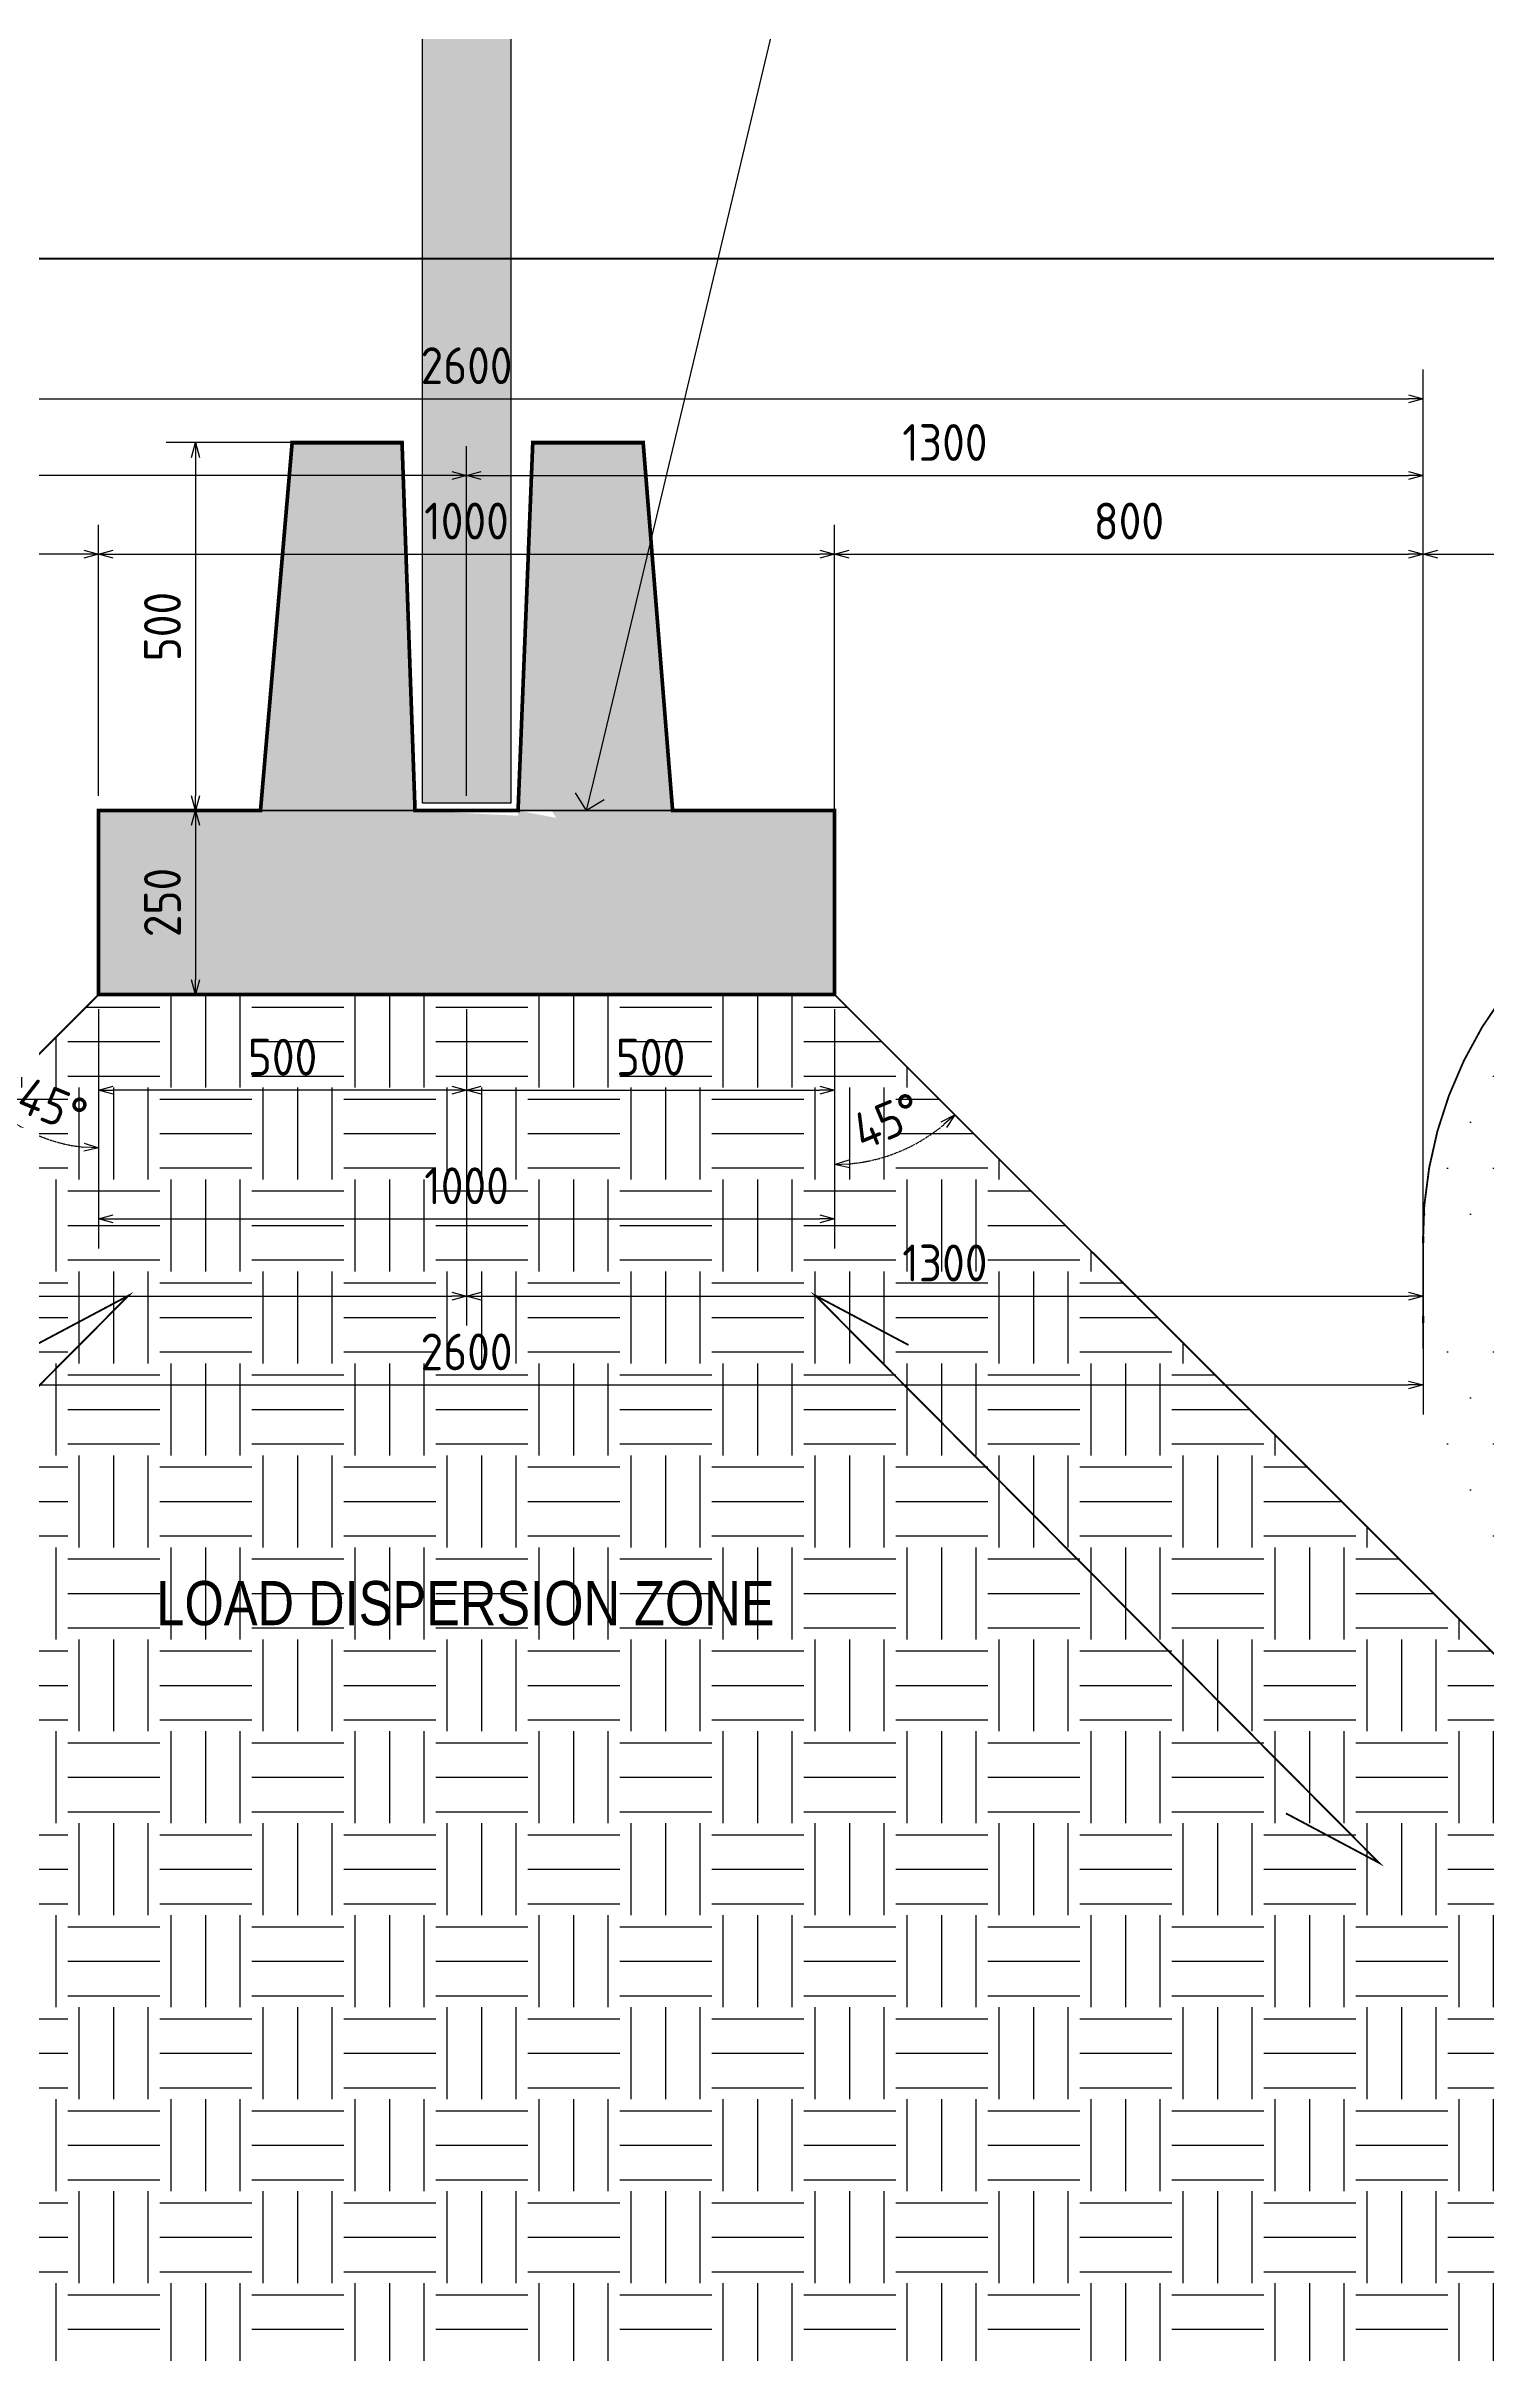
# Model space of a CAD drawing. Header units: centimetres. Extents: x -6122352 to 6876996, y -1694241 to 2592194.
# Drawn here: x 5580471 to 5582428, y -98997 to -95850 of the extents above; entities that cross this region are included whole.
import ezdxf
from ezdxf import colors
from ezdxf.entities.mleader import LeaderData, LeaderLine
from ezdxf.math import Vec2, Vec3

# ---------------------------------------------------------------- set-up
doc = ezdxf.new("R2010")
doc.units = ezdxf.units.CM
doc.header["$MEASUREMENT"] = 0
doc.header["$PDMODE"] = 66
doc.header["$PDSIZE"] = 100
for name, pattern in [('23585-XR-AR-DAMAC PLOT LIMITS$0$PHANTOM2', [1.25, 0.625, -0.125, 0.125, -0.125, 0.125, -0.125]), ('23585-XR-AR-END-SECTION B$0$PHANTOM2', [31.75, 15.875, -3.175, 3.175, -3.175, 3.175, -3.175]), ('CENTER', [2, 1.25, -0.25, 0.25, -0.25])]:
    doc.linetypes.add(name, pattern=pattern)
doc.layers.get('Defpoints').update_dxf_attribs({"color": 255, "linetype": 'CENTER'})
for name, color, linetype in [('@MI-TYPE-01', 30, 'Continuous'), ('A-GLASS HATCH', 7, 'Continuous'), ('SECTION', 130, 'Continuous')]:
    doc.layers.add(name, color=color, linetype=linetype)
doc.styles.add('JWC 2.5MM', font='GOTHIC.TTF', dxfattribs={"width": 0.8, "height": 2.5})
doc.styles.add('JWC BHQ 3.00', font='swissc.ttf', dxfattribs={"height": 3})
doc.styles.add('Schueco-BEMSTIL', font='isocpeur.ttf', dxfattribs={"width": 0.9})
doc.dimstyles.new('MI- JWC-TXT-2.5 MM', dxfattribs={"dimscale": 1.5, "dimtxt": 2.5, "dimasz": 1, "dimexe": 2, "dimexo": 1, "dimgap": 1, "dimtad": 1, "dimdec": 0, "dimdsep": 46, "dimtxsty": 'Schueco-BEMSTIL', "dimblk": 'OPEN30', "dimcen": 0, "dimdle": 2, "dimclrd": 140, "dimclre": 8, "dimclrt": 40, "dimadec": 0, "dimazin": 2, "dimtfac": 1, "dimtdec": 0, "dimtix": 1, "dimtmove": 2, "dimatfit": 3, "dimldrblk": 'OPEN', "dimfxl": 2, "dimlwd": -1, "dimlwe": -1, "dimarcsym": 0})

# ---------------------------------------------------------------- blocks, each defined once
blk = doc.blocks.new('_Open30')
at = {"color": 0, "linetype": 'ByBlock', "lineweight": -2}
for p, q in [((-1, 0.27), (0, 0)), ((0, 0), (-1, -0.27)), ((0, 0), (-1, 0))]:
    blk.add_line(p, q, dxfattribs=at)
blk = doc.blocks.new('*D3560')
at = {"layer": '@MI-TYPE-01', "color": 8, "transparency": 16777216}
for p, q in [((5581041.9, -96869.1), (5581041.9, -96393.9)), ((5582341.9, -97469.3), (5582341.9, -96393.9))]:
    blk.add_line(p, q, dxfattribs=at)
at = {"layer": '@MI-TYPE-01', "color": 140, "transparency": 16777216}
blk.add_line((5581061.9, -96433.9), (5582321.9, -96433.9), dxfattribs=at)
at = {"layer": 'Defpoints', "color": 0, "transparency": 16777216}
for p in [(5582341.9, -96433.9), (5581041.9, -96889.1), (5582341.9, -97489.3)]:
    blk.add_point(p, dxfattribs=at)
at = {"layer": '@MI-TYPE-01', "color": 140, "transparency": 16777216, "xscale": 20, "yscale": 20, "zscale": 20, "rotation": 180}
blk.add_blockref('_Open30', (5581041.9, -96433.9), dxfattribs=at)
at = {"layer": '@MI-TYPE-01', "color": 140, "transparency": 16777216, "xscale": 20, "yscale": 20, "zscale": 20}
blk.add_blockref('_Open30', (5582341.9, -96433.9), dxfattribs=at)
at = {"layer": '@MI-TYPE-01', "color": 40, "transparency": 16777216, "insert": (5581691.9, -96388.9), "char_height": 50, "attachment_point": 5, "style": 'Schueco-BEMSTIL'}
blk.add_mtext('1300', dxfattribs=at)
blk = doc.blocks.new('_Open')
at = {"color": 0, "linetype": 'ByBlock', "lineweight": -2}
for p, q in [((-1, 0.2), (0, 0)), ((-1, -0.2), (0, 0)), ((0, 0), (-1, 0))]:
    blk.add_line(p, q, dxfattribs=at)
blk = doc.blocks.new('*D3559')
at = {"layer": '@MI-TYPE-01', "color": 8, "transparency": 16777216}
for p, q in [((5579741.9, -97469.3), (5579741.9, -96500.7)), ((5580541.9, -96869.1), (5580541.9, -96500.7))]:
    blk.add_line(p, q, dxfattribs=at)
at = {"layer": '@MI-TYPE-01', "color": 140, "transparency": 16777216}
blk.add_line((5580521.9, -96540.7), (5579761.9, -96540.7), dxfattribs=at)
at = {"layer": 'Defpoints', "color": 0, "transparency": 16777216}
for p in [(5579741.9, -96540.7), (5580541.9, -96889.1), (5579741.9, -97489.3)]:
    blk.add_point(p, dxfattribs=at)
at = {"layer": '@MI-TYPE-01', "color": 140, "transparency": 16777216, "xscale": 20, "yscale": 20, "zscale": 20, "rotation": 180}
blk.add_blockref('_Open30', (5579741.9, -96540.7), dxfattribs=at)
at = {"layer": '@MI-TYPE-01', "color": 140, "transparency": 16777216, "xscale": 20, "yscale": 20, "zscale": 20}
blk.add_blockref('_Open30', (5580541.9, -96540.7), dxfattribs=at)
at = {"layer": '@MI-TYPE-01', "color": 40, "transparency": 16777216, "insert": (5580141.9, -96495.7), "char_height": 50, "attachment_point": 5, "style": 'Schueco-BEMSTIL'}
blk.add_mtext('800', dxfattribs=at)
blk = doc.blocks.new('*D3558')
at = {"layer": '@MI-TYPE-01', "color": 8, "transparency": 16777216}
for p, q in [((5581541.9, -96994.1), (5581541.9, -96500.7)), ((5582341.9, -97469.3), (5582341.9, -96500.7))]:
    blk.add_line(p, q, dxfattribs=at)
at = {"layer": '@MI-TYPE-01', "color": 140, "transparency": 16777216}
blk.add_line((5581561.9, -96540.7), (5582321.9, -96540.7), dxfattribs=at)
at = {"layer": 'Defpoints', "color": 0, "transparency": 16777216}
for p in [(5582341.9, -96540.7), (5581541.9, -97014.1), (5582341.9, -97489.3)]:
    blk.add_point(p, dxfattribs=at)
at = {"layer": '@MI-TYPE-01', "color": 140, "transparency": 16777216, "xscale": 20, "yscale": 20, "zscale": 20, "rotation": 180}
blk.add_blockref('_Open30', (5581541.9, -96540.7), dxfattribs=at)
at = {"layer": '@MI-TYPE-01', "color": 140, "transparency": 16777216, "xscale": 20, "yscale": 20, "zscale": 20}
blk.add_blockref('_Open30', (5582341.9, -96540.7), dxfattribs=at)
at = {"layer": '@MI-TYPE-01', "color": 40, "transparency": 16777216, "insert": (5581941.9, -96495.7), "char_height": 50, "attachment_point": 5, "style": 'Schueco-BEMSTIL'}
blk.add_mtext('800', dxfattribs=at)
blk = doc.blocks.new('*D3557')
at = {"layer": '@MI-TYPE-01', "color": 8, "transparency": 16777216}
for p, q in [((5581301.9, -96889.1), (5580633.7, -96889.1)), ((5581081.9, -97139.1), (5580633.7, -97139.1))]:
    blk.add_line(p, q, dxfattribs=at)
at = {"layer": '@MI-TYPE-01', "color": 140, "transparency": 16777216}
blk.add_line((5580673.7, -96909.1), (5580673.7, -97119.1), dxfattribs=at)
at = {"layer": 'Defpoints', "color": 0, "transparency": 16777216}
for p in [(5581321.9, -96889.1), (5580673.7, -97139.1), (5581101.9, -97139.1)]:
    blk.add_point(p, dxfattribs=at)
at = {"layer": '@MI-TYPE-01', "color": 140, "transparency": 16777216, "xscale": 20, "yscale": 20, "zscale": 20}
for p, rotation in [((5580673.7, -96889.1), 90), ((5580673.7, -97139.1), 270)]:
    blk.add_blockref('_Open30', p, dxfattribs=dict(at, rotation=rotation))
at = {"layer": '@MI-TYPE-01', "color": 40, "transparency": 16777216, "insert": (5580628.7, -97014.1), "char_height": 50, "attachment_point": 5, "rotation": 90, "style": 'Schueco-BEMSTIL'}
blk.add_mtext('250', dxfattribs=at)
blk = doc.blocks.new('*D3562')
at = {"layer": '@MI-TYPE-01', "color": 8, "transparency": 16777216}
for p, q in [((5580541.9, -97159.1), (5580541.9, -97309.3)), ((5581041.9, -97159.1), (5581041.9, -97309.3))]:
    blk.add_line(p, q, dxfattribs=at)
at = {"layer": '@MI-TYPE-01', "color": 140, "transparency": 16777216}
blk.add_line((5581021.9, -97269.3), (5580561.9, -97269.3), dxfattribs=at)
at = {"layer": 'Defpoints', "color": 0, "transparency": 16777216}
for p in [(5580541.9, -97139.1), (5581041.9, -97139.1), (5580541.9, -97269.3)]:
    blk.add_point(p, dxfattribs=at)
at = {"layer": '@MI-TYPE-01', "color": 140, "transparency": 16777216, "xscale": 20, "yscale": 20, "zscale": 20, "rotation": 180}
blk.add_blockref('_Open30', (5580541.9, -97269.3), dxfattribs=at)
at = {"layer": '@MI-TYPE-01', "color": 140, "transparency": 16777216, "xscale": 20, "yscale": 20, "zscale": 20}
blk.add_blockref('_Open30', (5581041.9, -97269.3), dxfattribs=at)
at = {"layer": '@MI-TYPE-01', "color": 40, "transparency": 16777216, "insert": (5580791.9, -97224.3), "char_height": 50, "attachment_point": 5, "style": 'Schueco-BEMSTIL'}
blk.add_mtext('500', dxfattribs=at)
blk = doc.blocks.new('*D3563')
at = {"layer": '@MI-TYPE-01', "color": 8, "transparency": 16777216}
for p, q in [((5581041.9, -97159.1), (5581041.9, -97309.3)), ((5581541.9, -97159.1), (5581541.9, -97309.3))]:
    blk.add_line(p, q, dxfattribs=at)
at = {"layer": '@MI-TYPE-01', "color": 140, "transparency": 16777216}
blk.add_line((5581061.9, -97269.3), (5581521.9, -97269.3), dxfattribs=at)
at = {"layer": 'Defpoints', "color": 0, "transparency": 16777216}
for p in [(5581041.9, -97139.1), (5581541.9, -97139.1), (5581541.9, -97269.3)]:
    blk.add_point(p, dxfattribs=at)
at = {"layer": '@MI-TYPE-01', "color": 140, "transparency": 16777216, "xscale": 20, "yscale": 20, "zscale": 20, "rotation": 180}
blk.add_blockref('_Open30', (5581041.9, -97269.3), dxfattribs=at)
at = {"layer": '@MI-TYPE-01', "color": 140, "transparency": 16777216, "xscale": 20, "yscale": 20, "zscale": 20}
blk.add_blockref('_Open30', (5581541.9, -97269.3), dxfattribs=at)
at = {"layer": '@MI-TYPE-01', "color": 40, "transparency": 16777216, "insert": (5581291.9, -97224.3), "char_height": 50, "attachment_point": 5, "style": 'Schueco-BEMSTIL'}
blk.add_mtext('500', dxfattribs=at)
blk = doc.blocks.new('*D3564')
at = {"layer": '@MI-TYPE-01', "color": 8, "transparency": 16777216}
for p, q in [((5580541.9, -97159.1), (5580541.9, -97484.1)), ((5581541.9, -97159.1), (5581541.9, -97484.1))]:
    blk.add_line(p, q, dxfattribs=at)
at = {"layer": '@MI-TYPE-01', "color": 140, "transparency": 16777216}
blk.add_line((5580561.9, -97444.1), (5581521.9, -97444.1), dxfattribs=at)
at = {"layer": 'Defpoints', "color": 0, "transparency": 16777216}
for p in [(5580541.9, -97139.1), (5581541.9, -97139.1), (5581541.9, -97444.1)]:
    blk.add_point(p, dxfattribs=at)
at = {"layer": '@MI-TYPE-01', "color": 140, "transparency": 16777216, "xscale": 20, "yscale": 20, "zscale": 20, "rotation": 180}
blk.add_blockref('_Open30', (5580541.9, -97444.1), dxfattribs=at)
at = {"layer": '@MI-TYPE-01', "color": 140, "transparency": 16777216, "xscale": 20, "yscale": 20, "zscale": 20}
blk.add_blockref('_Open30', (5581541.9, -97444.1), dxfattribs=at)
at = {"layer": '@MI-TYPE-01', "color": 40, "transparency": 16777216, "insert": (5581041.9, -97399.1), "char_height": 50, "attachment_point": 5, "style": 'Schueco-BEMSTIL'}
blk.add_mtext('1000', dxfattribs=at)
blk = doc.blocks.new('A$Ca55c2c24')
at = {"layer": '@MI-TYPE-01', "const_width": 2.5}
blk.add_lwpolyline([(-256.5, -318.3), (-383, -385.5), (0, 0)], dxfattribs=at)
blk = doc.blocks.new('*D3566')
at = {"layer": '@MI-TYPE-01', "color": 8, "linetype": '23585-XR-AR-END-SECTION B$0$PHANTOM2', "ltscale": 0.1, "transparency": 16777216}
blk.add_line((5580541.9, -97159.1), (5580541.9, -97387.6), dxfattribs=at)
at = {"layer": '@MI-TYPE-01', "color": 140, "linetype": '23585-XR-AR-END-SECTION B$0$PHANTOM2', "ltscale": 0.1, "transparency": 16777216}
blk.add_arc((5580541.9, -97139.1), 208.4, 230.4995, 264.5005, dxfattribs=at)
at = {"layer": 'Defpoints', "color": 0, "linetype": '23585-XR-AR-END-SECTION B$0$PHANTOM2', "ltscale": 0.1, "transparency": 16777216}
for p in [(5580541.9, -96889.1), (5580541.9, -97139.1), (5580541.9, -97139.1), (5580437.7, -97319.7), (5578685.1, -98996)]:
    blk.add_point(p, dxfattribs=at)
at = {"layer": '@MI-TYPE-01', "color": 140, "linetype": '23585-XR-AR-END-SECTION B$0$PHANTOM2', "ltscale": 0.1, "transparency": 16777216, "xscale": 20, "yscale": 20, "zscale": 20}
for p, rotation in [((5580394.5, -97286.5), 137.7497356111817), ((5580541.9, -97347.6), 357.2502643887156)]:
    blk.add_blockref('_Open30', p, dxfattribs=dict(at, rotation=rotation))
at = {"layer": '@MI-TYPE-01', "color": 40, "linetype": '23585-XR-AR-END-SECTION B$0$PHANTOM2', "ltscale": 0.1, "transparency": 16777216, "insert": (5580479.4, -97290.1), "char_height": 50, "attachment_point": 5, "rotation": 337.5, "style": 'Schueco-BEMSTIL'}
blk.add_mtext('45°', dxfattribs=at)
blk = doc.blocks.new('*D3567')
at = {"layer": '@MI-TYPE-01', "color": 8, "linetype": '23585-XR-AR-END-SECTION B$0$PHANTOM2', "ltscale": 0.1, "transparency": 16777216}
blk.add_line((5581541.9, -97159.1), (5581541.9, -97410.2), dxfattribs=at)
at = {"layer": '@MI-TYPE-01', "color": 140, "linetype": '23585-XR-AR-END-SECTION B$0$PHANTOM2', "ltscale": 0.1, "transparency": 16777216}
blk.add_arc((5581541.9, -97139.1), 231, 274.9617, 310.0383, dxfattribs=at)
at = {"layer": 'Defpoints', "color": 0, "linetype": '23585-XR-AR-END-SECTION B$0$PHANTOM2', "ltscale": 0.1, "transparency": 16777216}
for p in [(5581541.9, -96889.1), (5581541.9, -97139.1), (5581541.9, -97139.1), (5581601.7, -97362.3), (5583398.8, -98996)]:
    blk.add_point(p, dxfattribs=at)
at = {"layer": '@MI-TYPE-01', "color": 140, "linetype": '23585-XR-AR-END-SECTION B$0$PHANTOM2', "ltscale": 0.1, "transparency": 16777216, "xscale": 20, "yscale": 20, "zscale": 20}
for p, rotation in [((5581705.3, -97302.5), 42.51916898955432), ((5581541.9, -97370.2), 182.4808310105409)]:
    blk.add_blockref('_Open30', p, dxfattribs=dict(at, rotation=rotation))
at = {"layer": '@MI-TYPE-01', "color": 40, "linetype": '23585-XR-AR-END-SECTION B$0$PHANTOM2', "ltscale": 0.1, "transparency": 16777216, "insert": (5581613.1, -97311), "char_height": 50, "attachment_point": 5, "rotation": 22.5, "style": 'Schueco-BEMSTIL'}
blk.add_mtext('45°', dxfattribs=at)
blk = doc.blocks.new('*D3568')
at = {"layer": '@MI-TYPE-01', "color": 8, "transparency": 16777216}
for p, q in [((5580859.6, -96389.1), (5580633.7, -96389.1)), ((5580859.6, -96889.1), (5580633.7, -96889.1))]:
    blk.add_line(p, q, dxfattribs=at)
at = {"layer": '@MI-TYPE-01', "color": 140, "transparency": 16777216}
blk.add_line((5580673.7, -96409.1), (5580673.7, -96869.1), dxfattribs=at)
at = {"layer": 'Defpoints', "color": 0, "transparency": 16777216}
for p in [(5580879.6, -96389.1), (5580673.7, -96889.1), (5580879.6, -96889.1)]:
    blk.add_point(p, dxfattribs=at)
at = {"layer": '@MI-TYPE-01', "color": 140, "transparency": 16777216, "xscale": 20, "yscale": 20, "zscale": 20}
for p, rotation in [((5580673.7, -96389.1), 90), ((5580673.7, -96889.1), 270)]:
    blk.add_blockref('_Open30', p, dxfattribs=dict(at, rotation=rotation))
at = {"layer": '@MI-TYPE-01', "color": 40, "transparency": 16777216, "insert": (5580628.7, -96639.1), "char_height": 50, "attachment_point": 5, "rotation": 90, "style": 'Schueco-BEMSTIL'}
blk.add_mtext('500', dxfattribs=at)
blk = doc.blocks.new('_Open90')
at = {"color": 0, "linetype": 'ByBlock', "lineweight": -2}
for p, q in [((0, 0), (-1, 0)), ((-0.5, 0.5), (0, 0)), ((0, 0), (-0.5, -0.5))]:
    blk.add_line(p, q, dxfattribs=at)
blk = doc.blocks.new('*D3570')
at = {"layer": '@MI-TYPE-01', "color": 8, "transparency": 16777216}
for p, q in [((5579741.9, -97469.3), (5579741.9, -96393.9)), ((5581041.9, -96869.1), (5581041.9, -96393.9))]:
    blk.add_line(p, q, dxfattribs=at)
at = {"layer": '@MI-TYPE-01', "color": 140, "transparency": 16777216}
blk.add_line((5581021.9, -96433.9), (5579761.9, -96433.9), dxfattribs=at)
at = {"layer": 'Defpoints', "color": 0, "transparency": 16777216}
for p in [(5579741.9, -96433.9), (5581041.9, -96889.1), (5579741.9, -97489.3)]:
    blk.add_point(p, dxfattribs=at)
at = {"layer": '@MI-TYPE-01', "color": 140, "transparency": 16777216, "xscale": 20, "yscale": 20, "zscale": 20, "rotation": 180}
blk.add_blockref('_Open30', (5579741.9, -96433.9), dxfattribs=at)
at = {"layer": '@MI-TYPE-01', "color": 140, "transparency": 16777216, "xscale": 20, "yscale": 20, "zscale": 20}
blk.add_blockref('_Open30', (5581041.9, -96433.9), dxfattribs=at)
at = {"layer": '@MI-TYPE-01', "color": 40, "transparency": 16777216, "insert": (5580391.9, -96388.9), "char_height": 50, "attachment_point": 5, "style": 'Schueco-BEMSTIL'}
blk.add_mtext('1300', dxfattribs=at)
blk = doc.blocks.new('*D3571')
at = {"color": 8, "transparency": 16777216}
for p, q in [((5579741.9, -97474.4), (5579741.9, -96289.5)), ((5582341.9, -97469.3), (5582341.9, -96289.5))]:
    blk.add_line(p, q, dxfattribs=at)
at = {"color": 140, "transparency": 16777216}
blk.add_line((5579761.9, -96329.5), (5582321.9, -96329.5), dxfattribs=at)
at = {"layer": 'Defpoints', "color": 0, "transparency": 16777216}
for p in [(5582341.9, -96329.5), (5579741.9, -97494.4), (5582341.9, -97489.3)]:
    blk.add_point(p, dxfattribs=at)
at = {"color": 140, "transparency": 16777216, "xscale": 20, "yscale": 20, "zscale": 20, "rotation": 180}
blk.add_blockref('_Open30', (5579741.9, -96329.5), dxfattribs=at)
at = {"color": 140, "transparency": 16777216, "xscale": 20, "yscale": 20, "zscale": 20}
blk.add_blockref('_Open30', (5582341.9, -96329.5), dxfattribs=at)
at = {"color": 40, "transparency": 16777216, "insert": (5581041.9, -96284.5), "char_height": 50, "attachment_point": 5, "style": 'Schueco-BEMSTIL'}
blk.add_mtext('2600', dxfattribs=at)
blk = doc.blocks.new('A$C18c21490')
at = {"color": 6}
for p, q in [((2211, 836.8), (2211, 836.8)), ((2211, 680.1), (2211, 680.1))]:
    blk.add_line(p, q, dxfattribs=at)
for points in [[(2211.4, 808, 2.5, 2.5, 0.414254), (1662, 1368.5, 2.5, 2.5, 0), (1627.6, 1368.5, 2.5, 2.5, 0), (1605, 1470.9, 2.5, 2.5, 0), (1540.7, 1470.9, 2.5, 2.5, 0), (1519.5, 1368.5, 2.5, 2.5, 0), (1419.5, 1368.5, 2.5, 2.5, 0), (1396.8, 1470.9, 2.5, 2.5, 0), (1332.6, 1470.9, 2.5, 2.5, 0), (1311.3, 1368.5, 2.5, 2.5, 0), (1211.3, 1368.5, 2.5, 2.5, 0), (1188.7, 1470.9, 2.5, 2.5, 0), (1124.4, 1470.9, 2.5, 2.5, 0), (1103.2, 1368.5, 2.5, 2.5, 0), (968.8, 1368.5, 2.5, 2.5, 0), (947.6, 1470.9, 2.5, 2.5, 0), (883.3, 1470.9, 2.5, 2.5, 0), (860.7, 1368.5, 2.5, 2.5, 0), (760.7, 1368.5, 2.5, 2.5, 0), (739.4, 1470.9, 2.5, 2.5, 0), (675.1, 1470.9, 2.5, 2.5, 0), (652.5, 1368.5, 2.5, 2.5, 0), (552.5, 1368.5, 2.5, 2.5, 0), (531.3, 1470.9, 2.5, 2.5, 0), (467, 1470.9, 2.5, 2.5, 0), (444.4, 1368.5, 2.5, 2.5, 0), (410, 1368.5, 2.5, 2.5, 0.399125), (-139, 836.8, 2.5, 2.5, 0), (-139, 836.8, 2.5, 2.5, 0), (-139, 664.5, 2.5, 2.5, 0), (-139, 836.8, 0, 0, 0)], [(-139, 680.1, 2.5, 2.5, 0), (-139, 680.1, 2.5, 2.5, 0.399125), (410, 148.3, 2.5, 2.5, 0), (444.4, 148.3, 2.5, 2.5, 0), (467, 45.9, 2.5, 2.5, 0), (531.3, 45.9, 2.5, 2.5, 0), (552.5, 148.3, 2.5, 2.5, 0), (625.9, 148.3, 2.5, 2.5, 0), (628.3, 18.1, 2.5, 2.5, 0), (791.5, 18.1, 2.5, 2.5, 0), (792, 148.3, 2.5, 2.5, 0), (860.7, 148.3, 2.5, 2.5, 0), (883.3, 45.9, 2.5, 2.5, 0), (947.6, 45.9, 2.5, 2.5, 0), (968.8, 148.3, 2.5, 2.5, 0), (1103.2, 148.3, 2.5, 2.5, 0), (1124.4, 45.9, 2.5, 2.5, 0), (1188.7, 45.9, 2.5, 2.5, 0), (1211.3, 148.3, 2.5, 2.5, 0), (1288.3, 148.3, 2.5, 2.5, 0), (1288.3, 18.1, 2.5, 2.5, 0), (1451.5, 18.1, 2.5, 2.5, 0), (1451.5, 148.3, 2.5, 2.5, 0), (1519.5, 148.3, 2.5, 2.5, 0), (1540.7, 45.9, 2.5, 2.5, 0), (1605, 45.9, 2.5, 2.5, 0), (1627.6, 148.3, 2.5, 2.5, 0), (1662, 148.3, 0, 0, 0.414254), (2211.4, 708.8, 0, 0, 0)]]:
    blk.add_lwpolyline(points, format="xyseb", dxfattribs=at)
at = {"color": 6, "const_width": 3}
for points in [[(2211, 808), (2211, 817.5)], [(2211, 708.8), (2211, 699.3)]]:
    blk.add_lwpolyline(points, dxfattribs=at)
at = {"color": 6}
blk.add_lwpolyline([(2211, 664.5), (2211, 836.8)], close=True, dxfattribs=at)
blk = doc.blocks.new('*D3573')
at = {"color": 8, "transparency": 16777216}
for p, q in [((5581041.9, -97159.1), (5581041.9, -97589)), ((5579741.9, -97519.1), (5579741.9, -97589))]:
    blk.add_line(p, q, dxfattribs=at)
at = {"color": 140, "transparency": 16777216}
blk.add_line((5579761.9, -97549), (5581021.9, -97549), dxfattribs=at)
at = {"layer": 'Defpoints', "color": 0, "transparency": 16777216}
for p in [(5581041.9, -97139.1), (5579741.9, -97499.1), (5581041.9, -97549)]:
    blk.add_point(p, dxfattribs=at)
at = {"color": 140, "transparency": 16777216, "xscale": 20, "yscale": 20, "zscale": 20, "rotation": 180}
blk.add_blockref('_Open30', (5579741.9, -97549), dxfattribs=at)
at = {"color": 140, "transparency": 16777216, "xscale": 20, "yscale": 20, "zscale": 20}
blk.add_blockref('_Open30', (5581041.9, -97549), dxfattribs=at)
at = {"color": 40, "transparency": 16777216, "insert": (5580391.9, -97504), "char_height": 50, "attachment_point": 5, "style": 'Schueco-BEMSTIL'}
blk.add_mtext('1300', dxfattribs=at)
blk = doc.blocks.new('*D3574')
at = {"color": 8, "transparency": 16777216}
for p, q in [((5581041.9, -97159.1), (5581041.9, -97589)), ((5582341.9, -97529), (5582341.9, -97509))]:
    blk.add_line(p, q, dxfattribs=at)
at = {"color": 140, "transparency": 16777216}
blk.add_line((5581061.9, -97549), (5582321.9, -97549), dxfattribs=at)
at = {"layer": 'Defpoints', "color": 0, "transparency": 16777216}
for p in [(5581041.9, -97139.1), (5582341.9, -97549), (5582341.9, -97549)]:
    blk.add_point(p, dxfattribs=at)
at = {"color": 140, "transparency": 16777216, "xscale": 20, "yscale": 20, "zscale": 20, "rotation": 180}
blk.add_blockref('_Open30', (5581041.9, -97549), dxfattribs=at)
at = {"color": 140, "transparency": 16777216, "xscale": 20, "yscale": 20, "zscale": 20}
blk.add_blockref('_Open30', (5582341.9, -97549), dxfattribs=at)
at = {"color": 40, "transparency": 16777216, "insert": (5581691.9, -97504), "char_height": 50, "attachment_point": 5, "style": 'Schueco-BEMSTIL'}
blk.add_mtext('1300', dxfattribs=at)
blk = doc.blocks.new('*D3575')
at = {"color": 8, "transparency": 16777216}
for p, q in [((5579741.9, -97519.1), (5579741.9, -97709.8)), ((5582341.9, -97539), (5582341.9, -97709.8))]:
    blk.add_line(p, q, dxfattribs=at)
at = {"color": 140, "transparency": 16777216}
blk.add_line((5579761.9, -97669.8), (5582321.9, -97669.8), dxfattribs=at)
at = {"layer": 'Defpoints', "color": 0, "transparency": 16777216}
for p in [(5579741.9, -97499.1), (5582341.9, -97519), (5582341.9, -97669.8)]:
    blk.add_point(p, dxfattribs=at)
at = {"color": 140, "transparency": 16777216, "xscale": 20, "yscale": 20, "zscale": 20, "rotation": 180}
blk.add_blockref('_Open30', (5579741.9, -97669.8), dxfattribs=at)
at = {"color": 140, "transparency": 16777216, "xscale": 20, "yscale": 20, "zscale": 20}
blk.add_blockref('_Open30', (5582341.9, -97669.8), dxfattribs=at)
at = {"color": 40, "transparency": 16777216, "insert": (5581041.9, -97624.8), "char_height": 50, "attachment_point": 5, "style": 'Schueco-BEMSTIL'}
blk.add_mtext('2600', dxfattribs=at)
blk = doc.blocks.new('*D3576')
at = {"layer": '@MI-TYPE-01', "color": 8, "transparency": 16777216}
for p, q in [((5580541.9, -96869.1), (5580541.9, -96500.7)), ((5581541.9, -96520.7), (5581541.9, -96500.7))]:
    blk.add_line(p, q, dxfattribs=at)
at = {"layer": '@MI-TYPE-01', "color": 140, "transparency": 16777216}
blk.add_line((5580561.9, -96540.7), (5581521.9, -96540.7), dxfattribs=at)
at = {"layer": 'Defpoints', "color": 0, "transparency": 16777216}
for p in [(5581541.9, -96540.7), (5581541.9, -96540.7), (5580541.9, -96889.1)]:
    blk.add_point(p, dxfattribs=at)
at = {"layer": '@MI-TYPE-01', "color": 140, "transparency": 16777216, "xscale": 20, "yscale": 20, "zscale": 20, "rotation": 180}
blk.add_blockref('_Open30', (5580541.9, -96540.7), dxfattribs=at)
at = {"layer": '@MI-TYPE-01', "color": 140, "transparency": 16777216, "xscale": 20, "yscale": 20, "zscale": 20}
blk.add_blockref('_Open30', (5581541.9, -96540.7), dxfattribs=at)
at = {"layer": '@MI-TYPE-01', "color": 40, "transparency": 16777216, "insert": (5581041.9, -96495.7), "char_height": 50, "attachment_point": 5, "style": 'Schueco-BEMSTIL'}
blk.add_mtext('1000', dxfattribs=at)
blk = doc.blocks.new('*D3580')
at = {"layer": '@MI-TYPE-01', "color": 8, "transparency": 16777216}
for p, q in [((5582341.9, -97469.3), (5582341.9, -96500.7)), ((5584691.9, -96793.9), (5584691.9, -96500.7))]:
    blk.add_line(p, q, dxfattribs=at)
at = {"layer": '@MI-TYPE-01', "color": 140, "transparency": 16777216}
blk.add_line((5582361.9, -96540.7), (5584671.9, -96540.7), dxfattribs=at)
at = {"layer": 'Defpoints', "color": 0, "transparency": 16777216}
for p in [(5584691.9, -96540.7), (5584691.9, -96813.9), (5582341.9, -97489.3)]:
    blk.add_point(p, dxfattribs=at)
at = {"layer": '@MI-TYPE-01', "color": 140, "transparency": 16777216, "xscale": 20, "yscale": 20, "zscale": 20, "rotation": 180}
blk.add_blockref('_Open30', (5582341.9, -96540.7), dxfattribs=at)
at = {"layer": '@MI-TYPE-01', "color": 140, "transparency": 16777216, "xscale": 20, "yscale": 20, "zscale": 20}
blk.add_blockref('_Open30', (5584691.9, -96540.7), dxfattribs=at)
at = {"layer": '@MI-TYPE-01', "color": 40, "transparency": 16777216, "insert": (5583516.9, -96495.7), "char_height": 50, "attachment_point": 5, "style": 'Schueco-BEMSTIL'}
blk.add_mtext('2350', dxfattribs=at)

msp = doc.modelspace()

# ---------------------------------------------------------------- hatches: boundary and pattern name
at = {"layer": 'A-GLASS HATCH'}
h = msp.add_hatch(dxfattribs=at)
h.set_pattern_fill('AR-CONC', color=256, scale=10)
h.set_pattern_definition([(50, (0, 0), (71.72601826, -6.2752135), [7.5, -82.5]), (355, (0, 0), (-13.8751334, 75.2192134), [6, -66]), (100.4514445, (5.98, -0.52), (57.8508847, 68.9439991), [6.3740192, -70.1142112]), (46.1842, (0, 20), (106.724133, -16.5519281), [11.25, -123.75]), (96.6356355, (8.89, 18.62), (93.4661946, 97.41186), [9.5610342, -105.171376]), (351.184164, (0, 20), (93.4661945, 97.41186), [9, -99]), (21, (10, 15), (59.6907052, -40.26188907), [7.5, -82.5]), (326, (10, 15), (24.3315332, 72.5150045), [6, -66]), (71.4514447, (14.974, 11.645), (84.0222377, 32.2531153), [6.374019, -70.1142112]), (37.5, (0, 0), (1.21598553, 33.28938538), [0, -65.2, 0, -67, 0, -66.25]), (7.5, (0, 0), (26.30695374, 39.44117119), [0, -38.2, 0, -63.7, 0, -25.25]), (327.5, (-22.3, 0), (53.38224362, -2.25548717), [0, -25, 0, -78, 0, -103.5]), (317.5, (-32.3, 0), (58.31861693, 10.01049823), [0, -32.5, 0, -51.8, 0, -73.5])])
h.paths.add_polyline_path([(5581101.92459, -94329.1372), (5580981.92459, -94329.1372), (5580981.92459, -96139.1372), (5581101.92459, -96139.1372)])
h.paths.add_polyline_path([(5581101.92459, -96139.1372), (5580981.92459, -96139.1372), (5580981.92459, -96879.1372), (5581101.92459, -96879.1372)])
h.paths.add_polyline_path([(5580986.67459, -95020.82293), (5581097.17459, -95020.82293), (5581097.17459, -94900.82293), (5580986.67459, -94900.82293)], flags=24)
h.paths.add_polyline_path([(5580966.42459, -96341.9816), (5581117.42459, -96341.9816), (5581117.42459, -96221.9816), (5580966.42459, -96221.9816)], flags=9)
h = msp.add_hatch(dxfattribs=at)
h.set_pattern_fill('DOTS', color=8, scale=1000)
edge = h.paths.add_edge_path(flags=0)
edge.add_line((5582341.92376, -97476.85623), (5582341.92376, -97467.36934))
edge = h.paths.add_edge_path()
edge.add_arc((5582896.42123, -97471.25423), 554.95843, 90.57097728, 180.57881593, ccw=False)
edge.add_line((5582890.89092, -96916.32336), (5582925.3026, -96916.32336))
edge.add_line((5582925.3026, -96916.32336), (5582947.92359, -96813.94747))
edge.add_line((5582947.92359, -96813.94747), (5583012.20031, -96813.94747))
edge.add_line((5583012.20031, -96813.94747), (5583033.44198, -96916.32336))
edge.add_line((5583033.44198, -96916.32336), (5583133.45228, -96916.32336))
edge.add_line((5583133.45228, -96916.32336), (5583156.07327, -96813.94747))
edge.add_line((5583156.07327, -96813.94747), (5583220.34999, -96813.94747))
edge.add_line((5583220.34999, -96813.94747), (5583241.59166, -96916.32336))
edge.add_line((5583241.59166, -96916.32336), (5583341.60195, -96916.32336))
edge.add_line((5583341.60195, -96916.32336), (5583364.22294, -96813.94747))
edge.add_line((5583364.22294, -96813.94747), (5583428.49966, -96813.94747))
edge.add_line((5583428.49966, -96813.94747), (5583449.74133, -96916.32336))
edge.add_line((5583449.74133, -96916.32336), (5583584.1062, -96916.32336))
edge.add_line((5583584.1062, -96916.32336), (5583605.34787, -96813.94747))
edge.add_line((5583605.34787, -96813.94747), (5583669.62459, -96813.94747))
edge.add_line((5583669.62459, -96813.94747), (5583692.24558, -96916.32336))
edge.add_line((5583692.24558, -96916.32336), (5583792.25587, -96916.32336))
edge.add_line((5583792.25587, -96916.32336), (5583813.49754, -96813.94747))
edge.add_line((5583813.49754, -96813.94747), (5583877.77426, -96813.94747))
edge.add_line((5583877.77426, -96813.94747), (5583900.39525, -96916.32336))
edge.add_line((5583900.39525, -96916.32336), (5584000.40555, -96916.32336))
edge.add_line((5584000.40555, -96916.32336), (5584021.64722, -96813.94747))
edge.add_line((5584021.64722, -96813.94747), (5584085.92394, -96813.94747))
edge.add_line((5584085.92394, -96813.94747), (5584108.54493, -96916.32336))
edge.add_line((5584108.54493, -96916.32336), (5584142.95661, -96916.32336))
edge.add_arc((5584137.40463, -97471.26586), 554.97028, 2.39406206, 89.42679794, ccw=False)
edge.add_line((5584691.89051, -97448.08358), (5584691.89051, -97620.35498))
edge.add_line((5584691.89051, -97620.35498), (5584691.89051, -97448.08358))
edge = h.paths.add_edge_path(flags=17)
edge.add_line((5582341.92376, -97576.03871), (5582341.92376, -97585.52559))
edge = h.paths.add_edge_path()
edge.add_arc((5584137.40463, -97581.62908), 554.97028, 270.57320206, 357.60593794, ccw=False)
edge.add_line((5584142.95661, -98136.57158), (5584108.54493, -98136.57158))
edge.add_line((5584108.54493, -98136.57158), (5584085.92394, -98238.94747))
edge.add_line((5584085.92394, -98238.94747), (5584021.64722, -98238.94747))
edge.add_line((5584021.64722, -98238.94747), (5584000.40555, -98136.57158))
edge.add_line((5584000.40555, -98136.57158), (5583927.01584, -98136.57158))
edge.add_line((5583927.01584, -98136.57158), (5583924.6371, -98266.77886))
edge.add_line((5583924.6371, -98266.77886), (5583761.45845, -98266.77886))
edge.add_line((5583761.45845, -98266.77886), (5583760.91508, -98136.57158))
edge.add_line((5583760.91508, -98136.57158), (5583692.24558, -98136.57158))
edge.add_line((5583692.24558, -98136.57158), (5583669.62459, -98238.94747))
edge.add_line((5583669.62459, -98238.94747), (5583605.34787, -98238.94747))
edge.add_line((5583605.34787, -98238.94747), (5583584.1062, -98136.57158))
edge.add_line((5583584.1062, -98136.57158), (5583449.74133, -98136.57158))
edge.add_line((5583449.74133, -98136.57158), (5583428.49966, -98238.94747))
edge.add_line((5583428.49966, -98238.94747), (5583364.22294, -98238.94747))
edge.add_line((5583364.22294, -98238.94747), (5583341.60195, -98136.57158))
edge.add_line((5583341.60195, -98136.57158), (5583264.59166, -98136.57158))
edge.add_line((5583264.59166, -98136.57158), (5583264.59166, -98266.77886))
edge.add_line((5583264.59166, -98266.77886), (5583101.37582, -98266.77886))
edge.add_line((5583101.37582, -98266.77886), (5583101.37582, -98136.57158))
edge.add_line((5583101.37582, -98136.57158), (5583033.44198, -98136.57158))
edge.add_line((5583033.44198, -98136.57158), (5583012.20031, -98238.94747))
edge.add_line((5583012.20031, -98238.94747), (5582947.92359, -98238.94747))
edge.add_line((5582947.92359, -98238.94747), (5582925.3026, -98136.57158))
edge.add_line((5582925.3026, -98136.57158), (5582890.89092, -98136.57158))
edge.add_arc((5582896.42123, -97581.6407), 554.95843, 179.42118407, 269.42902272, ccw=False)
h.paths.add_polyline_path([(5582341.92376, -97620.35498), (5582341.92376, -97448.08358)], flags=17)
h = msp.add_hatch(dxfattribs=at)
h.set_pattern_fill('EARTH', color=251, scale=500)
h.paths.add_polyline_path([(5581541.92459, -97139.1372), (5581041.92459, -97139.1372), (5580541.92459, -97139.1372), (5578685.09358, -98995.96821), (5583398.7556, -98995.96821)])
h.paths.add_polyline_path([(5580732.17459, -97281.81925), (5580851.67459, -97281.81925), (5580851.67459, -97161.81925), (5580732.17459, -97161.81925)], flags=24)
h.paths.add_polyline_path([(5581232.17459, -97281.81925), (5581351.67459, -97281.81925), (5581351.67459, -97161.81925), (5581232.17459, -97161.81925)], flags=24)
h.paths.add_polyline_path([(5580970.92459, -97456.64816), (5581112.92459, -97456.64816), (5581112.92459, -97336.64816), (5580970.92459, -97336.64816)], flags=24)
h.paths.add_polyline_path([(5580402.16952, -97320.4015), (5580512.57313, -97366.13217), (5580558.49514, -97255.26663), (5580448.09153, -97209.53596)], flags=24)
h.paths.add_polyline_path([(5581579.91621, -97386.99137), (5581690.31982, -97341.2607), (5581644.39781, -97230.39515), (5581533.9942, -97276.12582)], flags=24)
h.paths.add_polyline_path([(5580966.42418, -97685.67745), (5581117.42418, -97685.67745), (5581117.42418, -97565.67745), (5580966.42418, -97565.67745)], flags=24)
h.paths.add_polyline_path([(5580320.925, -97561.46304), (5580462.925, -97561.46304), (5580462.925, -97441.46304), (5580320.925, -97441.46304)], flags=24)
h.paths.add_polyline_path([(5581620.92418, -97561.46304), (5581762.92418, -97561.46304), (5581762.92418, -97441.46304), (5581620.92418, -97441.46304)], flags=24)
h.paths.add_polyline_path([(5580600.02706, -98031.49634), (5581400.40368, -98031.49634), (5581400.40368, -97905.84699), (5580600.02706, -97905.84699)], flags=24)
at = {"layer": 'SECTION'}
h = msp.add_hatch(dxfattribs=at)
h.set_pattern_fill('AR-CONC', color=8, scale=7)
h.set_pattern_definition([(50, (5468929.948, -107702.74), (50.208213, -4.39265), [5.25, -57.75]), (355, (5468929.95, -107702.74), (-9.712593, 52.65345), [4.2, -46.2]), (100.451444, (5468934.13, -107703.107), (40.49562, 48.2608), [4.461813, -49.079948]), (46.1842, (5468929.95, -107688.74), (74.706893, -11.58635), [7.875, -86.625]), (96.635635, (5468936.17, -107689.706), (65.426336, 68.1883), [6.692724, -73.619963]), (351.184164, (5468929.95, -107688.74), (65.426336, 68.1883), [6.3, -69.3]), (21, (5468936.948, -107692.24), (41.783494, -28.183322), [5.25, -57.75]), (326, (5468936.95, -107692.24), (17.032073, 50.760503), [4.2, -46.2]), (71.451445, (5468940.43, -107694.59), (58.815566, 22.57718), [4.461813, -49.079948]), (37.5, (5468929.948, -107702.74), (0.85119, 23.3025698), [0, -45.64, 0, -46.9, 0, -46.375]), (7.5, (5468929.948, -107702.74), (18.4148676, 27.60882), [0, -26.74, 0, -44.59, 0, -17.675]), (327.5, (5468914.338, -107702.74), (37.3675705, -1.578841), [0, -17.5, 0, -54.6, 0, -72.45]), (317.5, (5468907.338, -107702.74), (40.823032, 7.007349), [0, -22.75, 0, -36.26, 0, -51.45])])
h.paths.add_polyline_path([(5581541.92459, -97139.1372), (5581541.92459, -96889.1372), (5581321.92459, -96889.1372), (5581281.92459, -96389.1372), (5581131.92459, -96389.1372), (5581111.64324, -96896.17086), (5580971.92459, -96889.1372), (5580954.25724, -96389.1372), (5580804.92459, -96389.1372), (5580761.92459, -96889.1372), (5580541.92459, -96889.1372), (5580541.92459, -97139.1372)])
h.paths.add_polyline_path([(5581111.92459, -96889.1372), (5581163.60726, -96899.0862), (5581157.6194, -96888.99486), (5581004.97558, -96889.27953)], flags=17)

# ---------------------------------------------------------------- linework, layer by layer
at = {"layer": '@MI-TYPE-01'}
msp.add_lwpolyline([(5580981.92459, -94329.1372), (5581101.92459, -94329.1372), (5581101.92459, -96879.1372), (5580981.92459, -96879.1372)], close=True, dxfattribs=at)
at = {"layer": '@MI-TYPE-01', "color": 8, "linetype": '23585-XR-AR-DAMAC PLOT LIMITS$0$PHANTOM2', "ltscale": 10, "const_width": 2.5}
msp.add_lwpolyline([(5578270.08291, -96139.1372), (5585076.1937, -96139.1372)], dxfattribs=at)
at = {"layer": '@MI-TYPE-01', "color": 6, "const_width": 2.5}
msp.add_lwpolyline([(5581041.92459, -97139.1372), (5580541.92459, -97139.1372), (5580541.92459, -96889.1372), (5581541.92459, -96889.1372), (5581541.92459, -97139.1372), (5581041.92459, -97139.1372)], dxfattribs=at)
at = {"layer": '@MI-TYPE-01', "color": 8, "linetype": '23585-XR-AR-END-SECTION B$0$PHANTOM2', "ltscale": 0.1, "const_width": 2.5}
for points in [[(5580541.92459, -97139.1372), (5578685.09358, -98995.96821)], [(5581541.92459, -97139.1372), (5583398.7556, -98995.96821)]]:
    msp.add_lwpolyline(points, dxfattribs=at)
at = {"layer": '@MI-TYPE-01', "const_width": 2.5}
msp.add_lwpolyline([(5582155.46665, -98252.06178), (5582281.91994, -98319.29678), (5581898.95836, -97933.76236)], dxfattribs=at)
at = {"layer": 'SECTION', "color": 48, "true_color": 0x5f310c}
msp.add_lwpolyline([(5580761.92459, -96889.1372, 5, 5, 0), (5580804.92459, -96389.1372, 5, 5, 0), (5580954.25724, -96389.1372, 5, 5, 0), (5580971.92459, -96889.1372, 5, 5, 0), (5581111.92459, -96889.1372, 5, 5, 0), (5581131.92459, -96389.1372, 5, 5, 0), (5581281.92459, -96389.1372, 5, 5, 0), (5581321.92459, -96889.1372, 5, 5, 0), (5581541.92459, -96889.1372, 5, 5, 0), (5581541.92459, -97139.1372, 5, 5, 0), (5580541.92459, -97139.1372, 5, 5, 0), (5580541.92459, -96889.1372, 5, 5, 0)], format="xyseb", close=True, dxfattribs=at)

# ---------------------------------------------------------------- block references
at = {"color": 62, "xscale": -1}
msp.add_blockref('A$C18c21490', (5584552.92259, -98284.86934), dxfattribs=at)
at = {"layer": '@MI-TYPE-01', "rotation": 180.0000000000016}
msp.add_blockref('A$Ca55c2c24', (5580199.72139, -97933.76236), dxfattribs=at)
at = {"layer": '@MI-TYPE-01', "xscale": -1, "rotation": 180}
msp.add_blockref('A$Ca55c2c24', (5581898.95836, -97933.76236), dxfattribs=at)

# ---------------------------------------------------------------- texts
at = {"insert": (5580620.36472, -97936.2366), "char_height": 60, "width": 1376.9425594, "attachment_point": 1, "style": 'JWC BHQ 3.00'}
msp.add_mtext('LOAD DISPERSION ZONE', dxfattribs=at)

# ---------------------------------------------------------------- dimensions: what is measured, and where the dimension line sits
for base, p1, p2, picture, middle in [((5582341.92376, -96329.4816), (5579741.92541, -97494.38418), (5582341.92376, -97489.29411), '*D3571', (5581041.92459, -96284.4816)), ((5581041.92459, -97548.96304), (5579741.92541, -97499.12762), (5581041.92459, -97139.1372), '*D3573', (5580391.925, -97503.96304)), ((5582341.92376, -97548.96304), (5581041.92459, -97139.1372), (5582341.92376, -97548.96304), '*D3574', (5581691.92418, -97503.96304)), ((5582341.92376, -97669.84293), (5579741.92541, -97499.12762), (5582341.92376, -97518.96304), '*D3575', (5581041.92459, -97624.84293))]:
    dim = msp.add_linear_dim(base=base, p1=p1, p2=p2, dimstyle='MI- JWC-TXT-2.5 MM')
    dim.commit()
    dim.dimension.update_dxf_attribs({"geometry": picture, "text_midpoint": middle})
at = {"layer": '@MI-TYPE-01'}
for base, p1, p2, picture, middle in [((5579741.92541, -96433.93789), (5581041.92459, -96889.1372), (5579741.92541, -97489.2941), '*D3570', (5580391.925, -96388.93789)), ((5582341.92459, -96433.93789), (5581041.92459, -96889.1372), (5582341.92459, -97489.29411), '*D3560', (5581691.92459, -96388.93789)), ((5579741.92541, -96540.70821), (5580541.92459, -96889.1372), (5579741.92541, -97489.29411), '*D3559', (5580141.925, -96495.70821)), ((5581541.92459, -96540.70821), (5580541.92459, -96889.1372), (5581541.92459, -96540.70821), '*D3576', (5581041.92459, -96495.70821)), ((5582341.92376, -96540.70821), (5581541.92459, -97014.1372), (5582341.92376, -97489.29411), '*D3558', (5581941.92418, -96495.70821)), ((5580541.92459, -97269.31925), (5581041.92459, -97139.1372), (5580541.92459, -97139.1372), '*D3562', (5580791.92459, -97224.31925)), ((5581541.92459, -97444.14816), (5580541.92459, -97139.1372), (5581541.92459, -97139.1372), '*D3564', (5581041.92459, -97399.14816)), ((5581541.92459, -97269.31925), (5581041.92459, -97139.1372), (5581541.92459, -97139.1372), '*D3563', (5581291.92459, -97224.31925))]:
    dim = msp.add_linear_dim(base=base, p1=p1, p2=p2, dimstyle='MI- JWC-TXT-2.5 MM', dxfattribs=at)
    dim.commit()
    dim.dimension.update_dxf_attribs({"geometry": picture, "text_midpoint": middle})
dim = msp.add_linear_dim(base=(5580673.7245, -96889.1372), p1=(5580879.59091, -96389.1372), p2=(5580879.59091, -96889.1372), angle=90, dimstyle='MI- JWC-TXT-2.5 MM', dxfattribs=at)
dim.commit()
dim.dimension.update_dxf_attribs({"geometry": '*D3568', "text_midpoint": (5580628.7245, -96639.1372)})
dim = msp.add_linear_dim(base=(5584691.89051, -96540.70821), p1=(5582341.92376, -97489.29411), p2=(5584691.89051, -96813.94747), dimstyle='MI- JWC-TXT-2.5 MM', dxfattribs=at)
dim.commit()
dim.dimension.update_dxf_attribs({"geometry": '*D3580', "text_midpoint": (5583516.90714, -96540.70821), "dimtype": 160})
at = {"layer": '@MI-TYPE-01', "color": 8, "linetype": '23585-XR-AR-END-SECTION B$0$PHANTOM2', "ltscale": 0.1}
for base, line1, line2, picture, middle in [((5580437.70042, -97319.65875), ((5580541.92459, -97139.1372), (5580541.92459, -96889.1372)), ((5580541.92459, -97139.1372), (5578685.09358, -98995.96821)), '*D3566', (5580479.37562, -97290.14376)), ((5581601.71856, -97362.29133), ((5581541.92459, -96889.1372), (5581541.92459, -97139.1372)), ((5581541.92459, -97139.1372), (5583398.7556, -98995.96821)), '*D3567', (5581613.11372, -97311.00296))]:
    dim = msp.add_angular_dim_2l(base=base, line1=line1, line2=line2, dimstyle='MI- JWC-TXT-2.5 MM', override={"dimscale": 0}, dxfattribs=at)
    dim.commit()
    dim.dimension.update_dxf_attribs({"geometry": picture, "text_midpoint": middle})
at = {"layer": '@MI-TYPE-01'}
dim = msp.add_linear_dim(base=(5580673.7245, -97139.1372), p1=(5581321.92459, -96889.1372), p2=(5581101.92459, -97139.1372), angle=90, dimstyle='MI- JWC-TXT-2.5 MM', dxfattribs=at)
dim.commit()
dim.dimension.update_dxf_attribs({"geometry": '*D3557', "text_midpoint": (5580673.7245, -97014.1372), "dimtype": 160})

# ---------------------------------------------------------------- leaders
ml = msp.add_multileader_mtext('Standard')
ml.set_content('TYPE 3 FOOTING\\P1400X1000 MM', color=256, style='JWC 2.5MM')
ml.set_leader_properties()
ml.set_arrow_properties(name='OPEN90')
ml.build(insert=Vec2(0, 0))
ml.multileader.update_dxf_attribs({"text_right_attachment_type": 6, "dogleg_length": 0.36, "arrow_head_size": 40, "scale": 20})
ctx = ml.context
ctx.base_point, ctx.scale, ctx.char_height, ctx.arrow_head_size, ctx.landing_gap_size, ctx.plane_origin = Vec3(5581724.66696, -95503.83587), 20, 50, 40, 1.8, Vec3(5581206.92459, -96389.1372)
ctx.right_attachment = 6
notes = []
notes.append((ctx, [(0, (1, 1, 0), (5581535.5276, -95503.83587), (1, 0), 189.13936, [(0, [(5581204.97376, -96889.1372)], 0, [])])]))
ctx.mtext.insert, ctx.mtext.flow_direction = Vec3(5581726.46696, -95478.20705), 5
for ctx, leaders in notes:
    for number, flags, end, landing, length, lines in leaders:
        leader = LeaderData()
        leader.index, (leader.has_last_leader_line, leader.has_dogleg_vector, leader.attachment_direction) = number, flags
        leader.last_leader_point, leader.dogleg_vector, leader.dogleg_length = Vec3(end), Vec3(landing), length
        for number, points, colour, breaks in lines:
            line = LeaderLine()
            line.index, line.vertices, line.color, line.breaks = number, Vec3.list(points), colors.encode_raw_color(colour), breaks
            leader.lines.append(line)
        ctx.leaders.append(leader)

doc.saveas('drawing.dxf')
